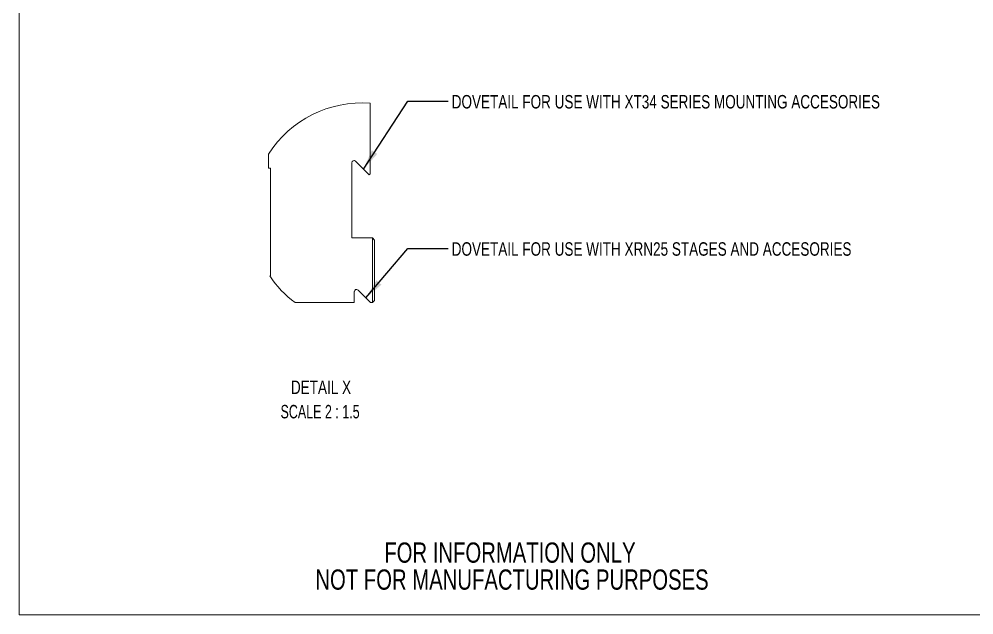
# Model space of a CAD drawing. Header units: inches. Extents: x 0.1 to 10.9, y 0 to 8.5.
# Drawn here: x 0.06 to 5.96, y 0.04 to 3.72 of the extents above; entities that cross this region are included whole.
import ezdxf

# ---------------------------------------------------------------- set-up
doc = ezdxf.new("R2010")
doc.units = ezdxf.units.IN
doc.header["$MEASUREMENT"] = 0
doc.styles.add('SLDTEXTSTYLE0', font='TXT', dxfattribs={"width": 0.75})
doc.styles.add('SLDTEXTSTYLE2', font='TXT', dxfattribs={"width": 0.692308})
doc.dimstyles.new('SLDDIMSTYLE7', dxfattribs={"dimtxt": 0.18, "dimasz": 0.125, "dimexe": 0, "dimexo": 0.0625, "dimgap": 0, "dimtad": 0, "dimtih": 1, "dimtoh": 1, "dimdec": 0, "dimrnd": 1e-09, "dimzin": 0, "dimdsep": 46, "dimtxsty": 'Standard', "dimsah": 1, "dimcen": 0.09, "dimadec": 0, "dimazin": 0, "dimtfac": 0.125, "dimtdec": 0, "dimtofl": 0, "dimtmove": 0, "dimatfit": 3, "dimfxl": 1, "dimfrac": 2, "dimtolj": 1, "dimtzin": 0, "dimarcsym": 0})

msp = doc.modelspace()

# ---------------------------------------------------------------- linework, layer by layer
at = {"color": 7, "linetype": 'Continuous', "lineweight": 18}
for p, q in [((0.0622, 8.4506), (0.0622, 0.0356)), ((2.2328, 2.7618), (2.2328, 3.1979)), ((1.6035, 2.883), (1.6035, 2.7971)), ((2.1422, 2.8391), (2.2261, 2.7552)), ((1.6035, 2.7971), (1.6168, 2.7971)), ((1.6168, 2.7971), (1.6168, 2.1304)), ((2.1195, 2.3651), (2.1195, 2.8296)), ((2.2261, 2.7552), (2.2328, 2.7618)), ((2.2461, 2.3651), (2.1195, 2.3651)), ((2.2461, 1.9651), (2.2461, 2.3651)), ((2.2461, 2.3651), (2.2595, 2.3518)), ((2.2595, 2.3518), (2.2595, 1.9784)), ((1.6168, 2.1304), (1.6115, 2.1304)), ((2.2596, 2.087), (2.2595, 2.087)), ((2.1341, 1.9651), (2.1341, 2.0332)), ((2.1569, 2.0427), (2.2344, 1.9651)), ((1.7675, 1.9651), (2.1341, 1.9651)), ((2.2344, 1.9651), (2.2461, 1.9651)), ((2.2461, 1.9651), (2.2595, 1.9784)), ((10.9445, 0.0356), (0.0622, 0.0356))]:
    msp.add_line(p, q, dxfattribs=at)
for centre, radius, start, end in [((2.1821, 2.5128), 0.6869, 85.77026, 147.39147), ((2.1328, 2.8296), 0.0133, 44.99986, 180.00002), ((2.1821, 2.5128), 0.6869, 213.82619, 232.87811), ((2.1475, 2.0332), 0.0133, 45.00015, 179.99994)]:
    msp.add_arc(centre, radius, start, end, dxfattribs=at)

# ---------------------------------------------------------------- texts
at = {"color": 7, "linetype": 'Continuous', "lineweight": 0}
for s, insert, char_height, attachment_point, style in [('DOVETAIL FOR USE WITH XT34 SERIES MOUNTING ACCESORIES', (2.7361, 3.2483), 0.083333, 1, 'SLDTEXTSTYLE0'), ('DOVETAIL FOR USE WITH XRN25 STAGES AND ACCESORIES', (2.7361, 2.3384), 0.083333, 1, 'SLDTEXTSTYLE0'), ('DETAIL X', (1.9282, 1.4838), 0.08333, 2, 'SLDTEXTSTYLE0'), ('SCALE 2 : 1.5', (1.9224, 1.3333), 0.083333, 2, 'SLDTEXTSTYLE2'), ('FOR INFORMATION ONLY', (3.096, 0.4831), 0.125, 2, 'SLDTEXTSTYLE0'), ('NOT FOR MANUFACTURING PURPOSES', (3.1087, 0.3164), 0.125, 2, 'SLDTEXTSTYLE0')]:
    msp.add_mtext(s, dxfattribs=dict(at, insert=insert, char_height=char_height, attachment_point=attachment_point, style=style))

# ---------------------------------------------------------------- leaders
for points in [[(2.1907, 2.7906), (2.4644, 3.2106), (2.7144, 3.2106)], [(2.2054, 1.9942), (2.4644, 2.2998), (2.7144, 2.2998)]]:
    msp.add_leader(points, dimstyle='SLDDIMSTYLE7', dxfattribs=at)

doc.saveas('drawing.dxf')
